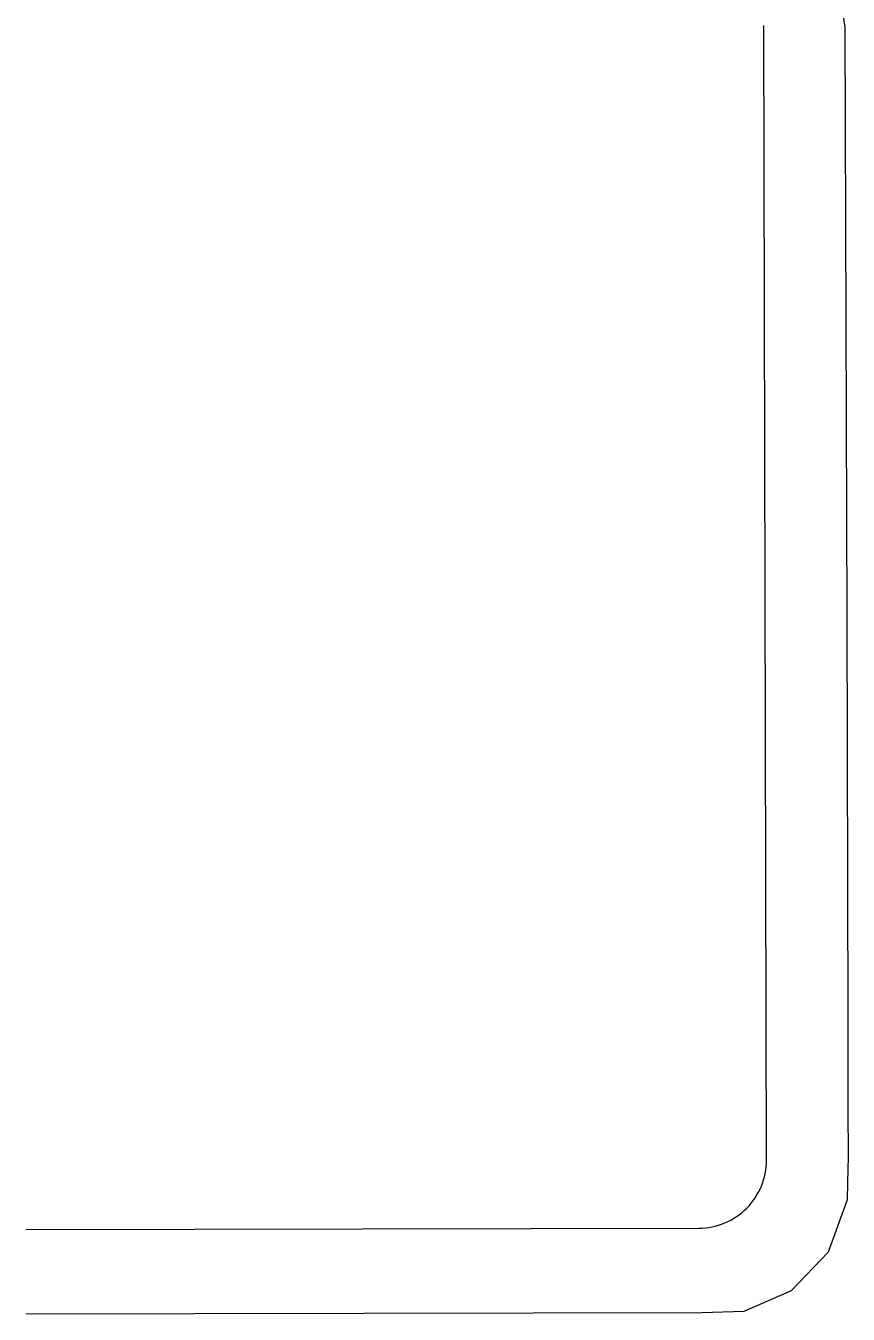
# Model space of a CAD drawing. Header units: inches. Extents: x -91 to 83, y -48 to 107.
# Drawn here: x -90.7 to -54.4, y -3.9 to 53 of the extents above; entities that cross this region are included whole.
import ezdxf

# ---------------------------------------------------------------- set-up
doc = ezdxf.new("R2010")
doc.units = ezdxf.units.IN
doc.header["$MEASUREMENT"] = 0
doc.layers.add('F-CURB-ASB', color=4, linetype='CONTINUOUS')
doc.layers.add('PN-PLOT', color=5, linetype='CONTINUOUS')

msp = doc.modelspace()

# ---------------------------------------------------------------- linework, layer by layer
at = {"layer": 'F-CURB-ASB'}
for p, q in [((-54.882, 55.2473), (-54.5132, 52.9855)), ((-54.5132, 52.9855), (-54.4312, 26.9617)), ((-54.4312, 26.9617), (-54.383, 9.1603)), ((-54.383, 9.1603), (-54.3876, 5.1451)), ((-54.3876, 5.1451), (-54.3639, 3.0265)), ((-54.3639, 3.0265), (-54.4011, 1.9051)), ((-54.4011, 1.9051), (-54.4112, 1.1129)), ((-54.4112, 1.1129), (-55.2558, -1.2007)), ((-55.2558, -1.2007), (-56.8886, -2.9019)), ((-56.8886, -2.9019), (-58.9874, -3.8189)), ((-60.8169, -3.8736), (-90.7365, -3.9415)), ((-58.9874, -3.8189), (-60.8169, -3.8736))]:
    msp.add_line(p, q, dxfattribs=at)
at = {"layer": 'PN-PLOT'}
for p, q in [((-57.9794, 2.8736), (-58.0897, 53.0545)), ((-90.7365, -0.1994), (-60.9737, -0.1339))]:
    msp.add_line(p, q, dxfattribs=at)
msp.add_ellipse((-60.9803, 2.867), major_axis=(-0.0013, 3.0009), ratio=1, start_param=3.1433585, end_param=4.7141549, dxfattribs=at)

doc.saveas('drawing.dxf')
